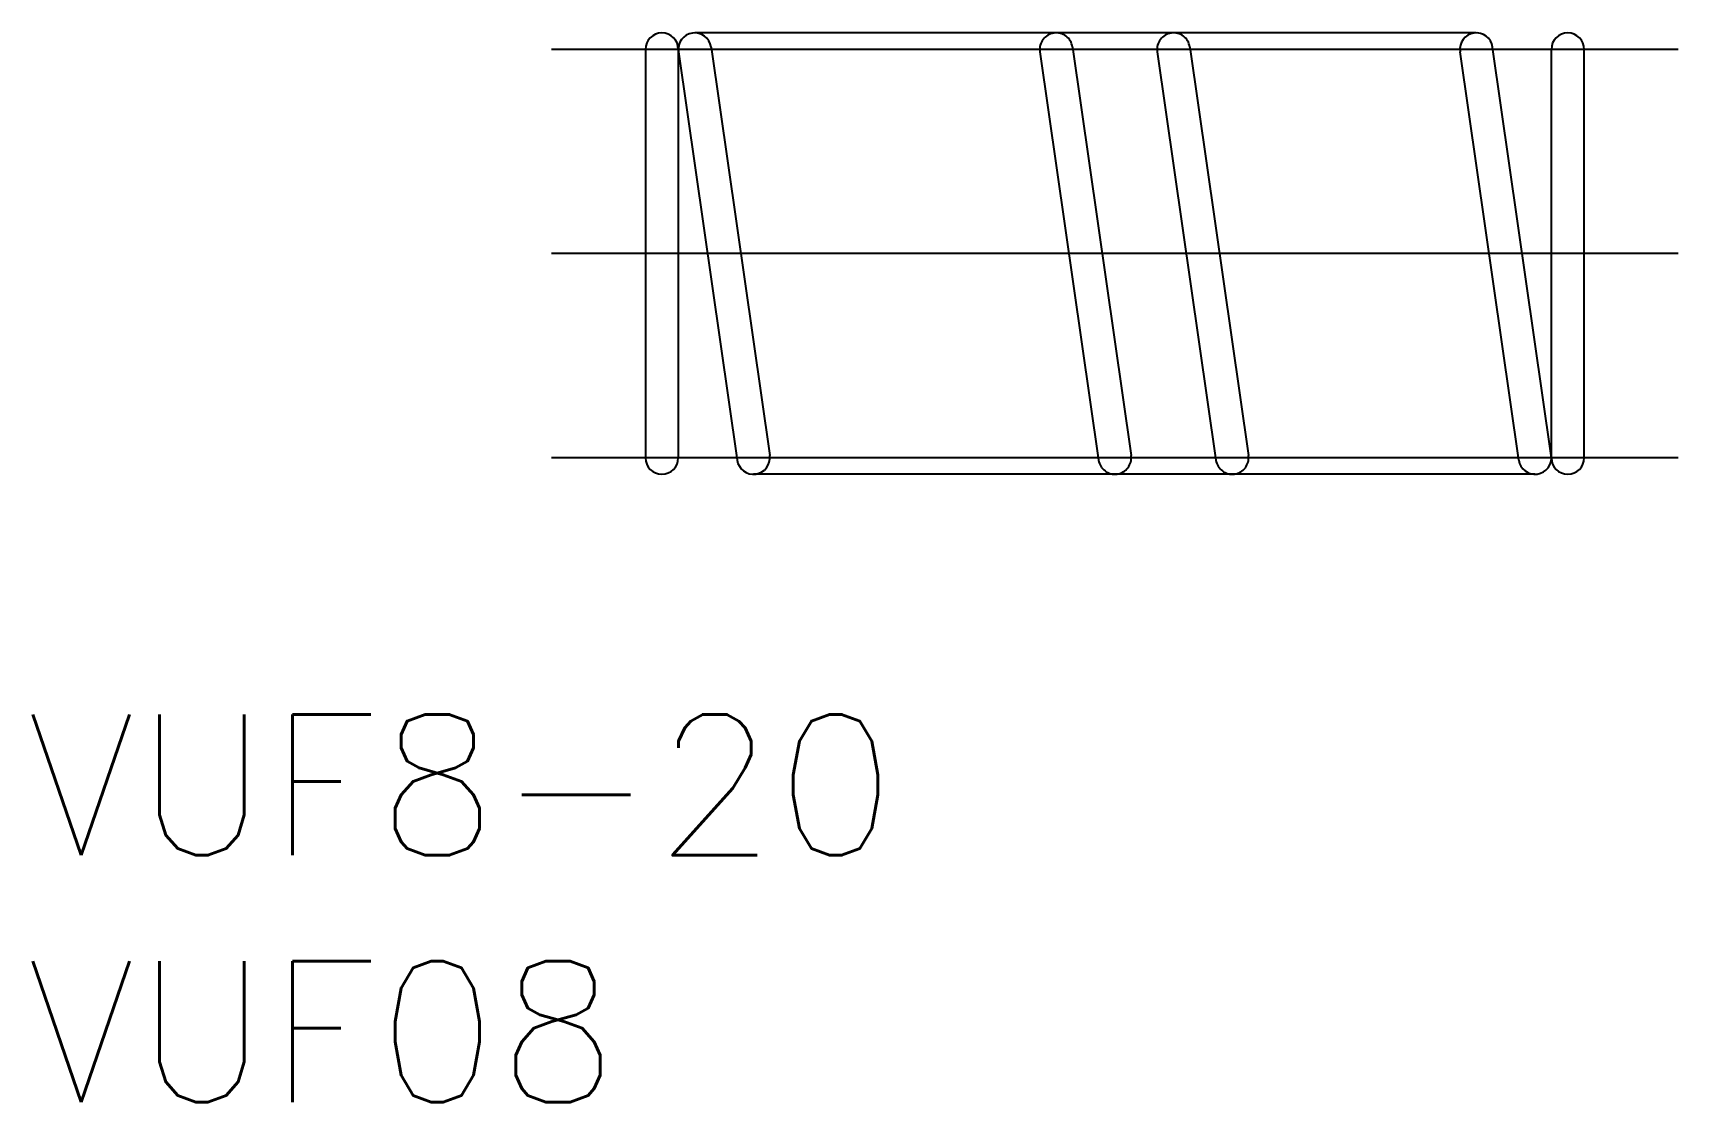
# Model space of a CAD drawing. Extents: x -13.1 to 22, y -18.1 to 4.7.
import ezdxf

# ---------------------------------------------------------------- set-up
doc = ezdxf.new("R2010")
doc.units = 0
doc.linetypes.add('CENTER', pattern=[50.8, 31.75, -6.35, 6.35, -6.35])
doc.linetypes.add('PHANTOM', pattern=[63.5, 31.75, -6.35, 6.35, -6.35, 6.35, -6.35])
doc.layers.get('0').update_dxf_attribs({"linetype": 'CONTINUOUS'})
doc.layers.add('CENTER', color=1, linetype='CENTER')
doc.styles.get("Standard").update_dxf_attribs({"font": 'txt.shx', "height": 3, "bigfont": 'bigfont.shx'})

msp = doc.modelspace()

# ---------------------------------------------------------------- linework, layer by layer
at = {"color": 3, "linetype": 'PHANTOM'}
for p, q in [((17.7, 4.7), (1.05, 4.7)), ((8.404, 4.3), (9.654, -4.4)), ((9.096, 4.4), (10.346, -4.3)), ((10.904, 4.3), (12.154, -4.4)), ((11.596, 4.4), (12.846, -4.3)), ((18.95, -4.7), (2.3, -4.7))]:
    msp.add_line(p, q, dxfattribs=at)
at = {"color": 7, "linetype": 'CONTINUOUS'}
for p, q in [((0, 4.35), (0, -4.35)), ((0.7, 4.35), (0.7, -4.35)), ((0.704, 4.3), (1.954, -4.4)), ((1.396, 4.4), (2.646, -4.3)), ((18.604, -4.4), (17.354, 4.3)), ((19.296, -4.3), (18.046, 4.4)), ((19.3, -4.35), (19.3, 4.35)), ((20, -4.35), (20, 4.35))]:
    msp.add_line(p, q, dxfattribs=at)
for centre, start, end in [((0.35, 4.35), 0, 180), ((1.05, 4.35), 8.1762, 188.1762), ((17.7, 4.35), 8.1762, 188.1762), ((19.65, 4.35), 0, 180), ((0.35, -4.35), 180, 0), ((2.3, -4.35), 188.1762, 8.1762), ((18.95, -4.35), 188.1762, 8.1762), ((19.65, -4.35), 180, 0)]:
    msp.add_arc(centre, 0.35, start, end, dxfattribs=at)
at = {"color": 3, "linetype": 'PHANTOM'}
for centre, start, end in [((8.75, 4.35), 8.1762, 188.1762), ((11.25, 4.35), 8.1762, 188.1762), ((10, -4.35), 188.1762, 8.1762), ((12.5, -4.35), 188.1762, 8.1762)]:
    msp.add_arc(centre, 0.35, start, end, dxfattribs=at)
at = {"layer": 'CENTER', "color": 1, "linetype": 'CENTER'}
for p, q in [((22, 4.35), (-2, 4.35)), ((22, 0), (-2, 0)), ((22, -4.35), (-2, -4.35))]:
    msp.add_line(p, q, dxfattribs=at)

# ---------------------------------------------------------------- texts
at = {"color": 7, "linetype": 'CONTINUOUS'}
for s, p in [('VUF8-20', (-13.179, -12.813)), ('VUF08', (-13.179, -18.071))]:
    msp.add_text(s, height=3, dxfattribs=at).set_placement(p)

doc.saveas('drawing.dxf')
